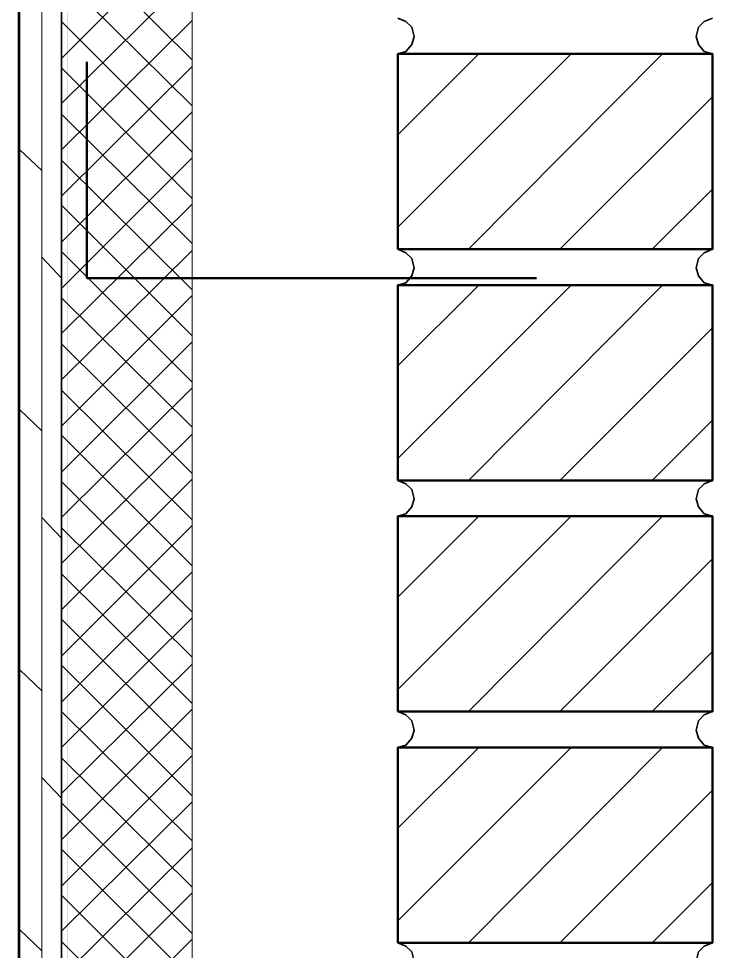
# Model space of a CAD drawing. Header units: inches. Extents: x 5 to 516, y -193 to 129.
# Drawn here: x 49.546 to 50.212, y -186.202 to -185.305 of the extents above; entities that cross this region are included whole.
import ezdxf

# ---------------------------------------------------------------- set-up
doc = ezdxf.new("R2010")
doc.units = ezdxf.units.IN
doc.header["$MEASUREMENT"] = 0
doc.layers.add('PDF7_Geometry', color=7, linetype='Continuous')
doc.layers.add('PDF7_Solid Fills', color=7, linetype='Continuous')

msp = doc.modelspace()

# ---------------------------------------------------------------- hatches: boundary and pattern name
at = {"layer": 'PDF7_Solid Fills', "transparency": 33554559}
h = msp.add_hatch(color=256, dxfattribs=at)
h.paths.add_polyline_path([(49.5935534, -190.8846732), (49.5879978, -189.5746731), (49.5879978, -190.8891177), (49.8679977, -190.8891177), (49.8702199, -190.8846734), (49.9935527, -190.8846734), (49.9935527, -190.8791178), (49.8668867, -190.8791178), (49.8646645, -190.8846734)])
h.paths.add_polyline_path([(49.5935532, -189.5757854), (49.5924421, -172.2280057), (49.5924421, -189.5757854)])

# ---------------------------------------------------------------- linework, layer by layer
at = {"layer": 'PDF7_Geometry', "lineweight": 35}
msp.add_lwpolyline([(49.545775, -172.2280057), (49.545775, -190.8946738), (49.5868862, -190.8946738), (49.5868862, -172.2280057)], close=True, dxfattribs=at)
at = {"layer": 'PDF7_Geometry', "lineweight": 15}
for points in [[(49.5468861, -190.8946733), (49.5468861, -172.2280051)], [(49.5679975, -190.8946733), (49.5679975, -172.2280051)], [(49.7124417, -185.3446732), (49.5868862, -185.2202287)], [(49.5868867, -185.3435621), (49.7124423, -185.2180065)], [(49.7124417, -185.389117), (49.5868862, -185.2646725)], [(49.5868867, -185.3868948), (49.7124423, -185.2624504)], [(49.7124417, -185.4335619), (49.5868862, -185.3080063)], [(49.5868867, -185.4313397), (49.7124423, -185.3068953)], [(49.9102194, -185.4168947), (49.9879972, -185.3391169)], [(49.9102194, -185.505784), (50.0768861, -185.3391173)], [(49.9779978, -185.5268948), (50.1646645, -185.339117)], [(49.5468861, -185.3480064), (49.545775, -185.3457842)], [(49.7124417, -185.4780062), (49.5868862, -185.3524506)], [(49.5868867, -185.4757841), (49.7124423, -185.3513396)], [(50.0657754, -185.5268948), (50.2124421, -185.3802281)], [(49.5868867, -185.5202284), (49.7124423, -185.3946728)], [(49.7124417, -185.5213395), (49.5868862, -185.396895)], [(49.5679975, -185.4513395), (49.5468864, -185.4313395)], [(49.5868867, -185.5646733), (49.7124423, -185.4391177)], [(49.7124417, -185.5657844), (49.5868862, -185.4413399)], [(50.1546641, -185.5268948), (50.2124418, -185.469117)], [(49.5868867, -185.608006), (49.7124423, -185.4835615)], [(49.7124417, -185.6102281), (49.5868862, -185.4846726)], [(49.7124417, -185.654673), (49.5868862, -185.5291175)], [(49.5868867, -185.6524509), (49.7124423, -185.5280064)], [(49.5868867, -185.5546726), (49.5679979, -185.5346726)], [(49.9102194, -185.639117), (49.9879972, -185.5613392)], [(49.9102194, -185.7280062), (50.0768861, -185.5613395)], [(49.9779978, -185.749117), (50.1646645, -185.5613392)], [(49.7124417, -185.6980063), (49.5868862, -185.5735618)], [(49.5868867, -185.6968952), (49.7124423, -185.5713397)], [(49.5468861, -185.5980064), (49.545775, -185.5957842)], [(50.0657754, -185.749117), (50.2124421, -185.6024503)], [(49.7124417, -185.7424506), (49.5868862, -185.6180062)], [(49.5868867, -185.7413396), (49.7124423, -185.615784)], [(49.7124417, -185.7868955), (49.5868862, -185.6624511)], [(49.5868867, -185.7846728), (49.7124423, -185.6602284)], [(49.5679975, -185.7013395), (49.5468864, -185.6813395)], [(50.1546641, -185.749117), (50.2124418, -185.6913392)], [(49.7124417, -185.8313393), (49.5868862, -185.7057837)], [(49.5868867, -185.8291172), (49.7124423, -185.7046727)], [(49.7124417, -185.8757842), (49.5868862, -185.7502286)], [(49.5868867, -185.8735621), (49.7124423, -185.7480065)], [(49.5868867, -185.8046726), (49.5679979, -185.7846726)], [(49.9102194, -185.8613392), (49.9879972, -185.7835614)], [(49.9102194, -185.9502284), (50.0768861, -185.7835618)], [(49.9779978, -185.9713393), (50.1646645, -185.7835615)], [(49.7124417, -185.9191175), (49.5868862, -185.794673)], [(49.5868867, -185.9180058), (49.7124423, -185.7924503)], [(50.0657754, -185.9713393), (50.2124421, -185.8246726)], [(49.7124417, -185.9635618), (49.5868862, -185.8391173)], [(49.5868867, -185.9624507), (49.7124423, -185.8368952)], [(49.5468861, -185.8480064), (49.545775, -185.8457842)], [(49.7124417, -186.0080061), (49.5868862, -185.8824506)], [(49.5868867, -186.005784), (49.7124423, -185.8813396)], [(50.1546641, -185.9713393), (50.2124418, -185.9135615)], [(49.5679975, -185.9513395), (49.5468864, -185.9313395)], [(49.7124417, -186.0524505), (49.5868862, -185.9268949)], [(49.5868867, -186.0502283), (49.7124423, -185.9257839)], [(49.7124417, -186.0957843), (49.5868862, -185.9713399)], [(49.5868867, -186.0946732), (49.7124423, -185.9691177)], [(49.9102194, -186.0835615), (49.9879972, -186.0057837)], [(49.9102194, -186.1724507), (50.0768861, -186.005784)], [(49.9779978, -186.1935615), (50.1646645, -186.0057837)], [(49.7124417, -186.1402281), (49.5868862, -186.0157836)], [(49.5868867, -186.139117), (49.7124423, -186.0135614)], [(49.5868867, -186.0546726), (49.5679979, -186.0346726)], [(50.0657754, -186.1935615), (50.2124421, -186.0468948)], [(49.5868867, -186.1824508), (49.7124423, -186.0580064)], [(49.7124417, -186.184673), (49.5868862, -186.0591174)], [(49.5468861, -186.0980064), (49.545775, -186.0957842)], [(49.5868867, -186.2268952), (49.7124423, -186.1024507)], [(49.7124417, -186.2291173), (49.5868862, -186.1035617)], [(50.1546641, -186.1935615), (50.2124418, -186.1357837)], [(49.7124417, -186.2735616), (49.5868862, -186.1480061)], [(49.5868867, -186.2713395), (49.7124423, -186.1457839)], [(49.5679975, -186.2013395), (49.5468864, -186.1813395)], [(49.7124417, -186.3168955), (49.5868862, -186.192451)], [(49.5868867, -186.3157844), (49.7124423, -186.1902288)]]:
    msp.add_lwpolyline(points, dxfattribs=at)
msp.add_lwpolyline([(49.7124417, -190.8946738), (49.7124417, -176.6857833), (49.5868862, -176.6857833), (49.5868862, -190.8946738)], close=True, dxfattribs=at)
at = {"layer": 'PDF7_Geometry', "lineweight": 35}
for points in [[(49.9102194, -185.3391173), (49.9179972, -185.3368951), (49.9235527, -185.3302284), (49.9257749, -185.3224506), (49.9235527, -185.3135617), (49.9179972, -185.3080062), (49.9102194, -185.3046728)], [(50.2124418, -185.3046725), (50.204664, -185.3080059), (50.1991084, -185.3135614), (50.1968862, -185.3224503), (50.1991084, -185.3302281), (50.204664, -185.3368948), (50.2124418, -185.339117)], [(49.9102194, -185.5613395), (49.9179972, -185.5591173), (49.9235527, -185.5524506), (49.9257749, -185.5446729), (49.9235527, -185.535784), (49.9179972, -185.5302284), (49.9102194, -185.5268951)], [(50.2124418, -185.5268948), (50.204664, -185.5302281), (50.1991084, -185.5357837), (50.1968862, -185.5446726), (50.1991084, -185.5524503), (50.204664, -185.559117), (50.2124418, -185.5613392)], [(49.9102194, -185.7835618), (49.9179972, -185.7813395), (49.9235527, -185.7746729), (49.9257749, -185.7668951), (49.9235527, -185.7580062), (49.9179972, -185.7524507), (49.9102194, -185.7491173)], [(50.2124418, -185.749117), (50.204664, -185.7524504), (50.1991084, -185.7580059), (50.1968862, -185.7668948), (50.1991084, -185.7746726), (50.204664, -185.7813392), (50.2124418, -185.7835615)], [(49.9102194, -186.005784), (49.9179972, -186.0035618), (49.9235527, -185.9968951), (49.9257749, -185.9891173), (49.9235527, -185.9802284), (49.9179972, -185.9746729), (49.9102194, -185.9713396)], [(50.2124418, -185.9713393), (50.204664, -185.9746726), (50.1991084, -185.9802282), (50.1968862, -185.989117), (50.1991084, -185.9968948), (50.204664, -186.0035615), (50.2124418, -186.0057837)], [(49.9102194, -186.2280062), (49.9179972, -186.225784), (49.9235527, -186.2191174), (49.9257749, -186.2113396), (49.9235527, -186.2024507), (49.9179972, -186.1968951), (49.9102194, -186.1935618)], [(50.2124418, -186.1935615), (50.204664, -186.1968948), (50.1991084, -186.2024504), (50.1968862, -186.2113393), (50.1991084, -186.2191171), (50.204664, -186.2257837), (50.2124418, -186.228006)]]:
    msp.add_lwpolyline(points, dxfattribs=at)
at = {"layer": 'PDF7_Geometry', "lineweight": 50}
for points in [[(49.9102194, -185.5268951), (49.9102194, -185.3391173), (50.2124416, -185.3391173), (50.2124416, -185.5268951)], [(49.9102194, -185.7491173), (49.9102194, -185.5613395), (50.2124416, -185.5613395), (50.2124416, -185.7491173)], [(49.9102194, -185.9713396), (49.9102194, -185.7835618), (50.2124416, -185.7835618), (50.2124416, -185.9713396)], [(49.9102194, -186.1935618), (49.9102194, -186.005784), (50.2124416, -186.005784), (50.2124416, -186.1935618)]]:
    msp.add_lwpolyline(points, close=True, dxfattribs=at)
msp.add_lwpolyline([(50.0435529, -185.5546726), (49.6113307, -185.5546726), (49.6113307, -185.3468948)], dxfattribs=at)

doc.saveas('drawing.dxf')
